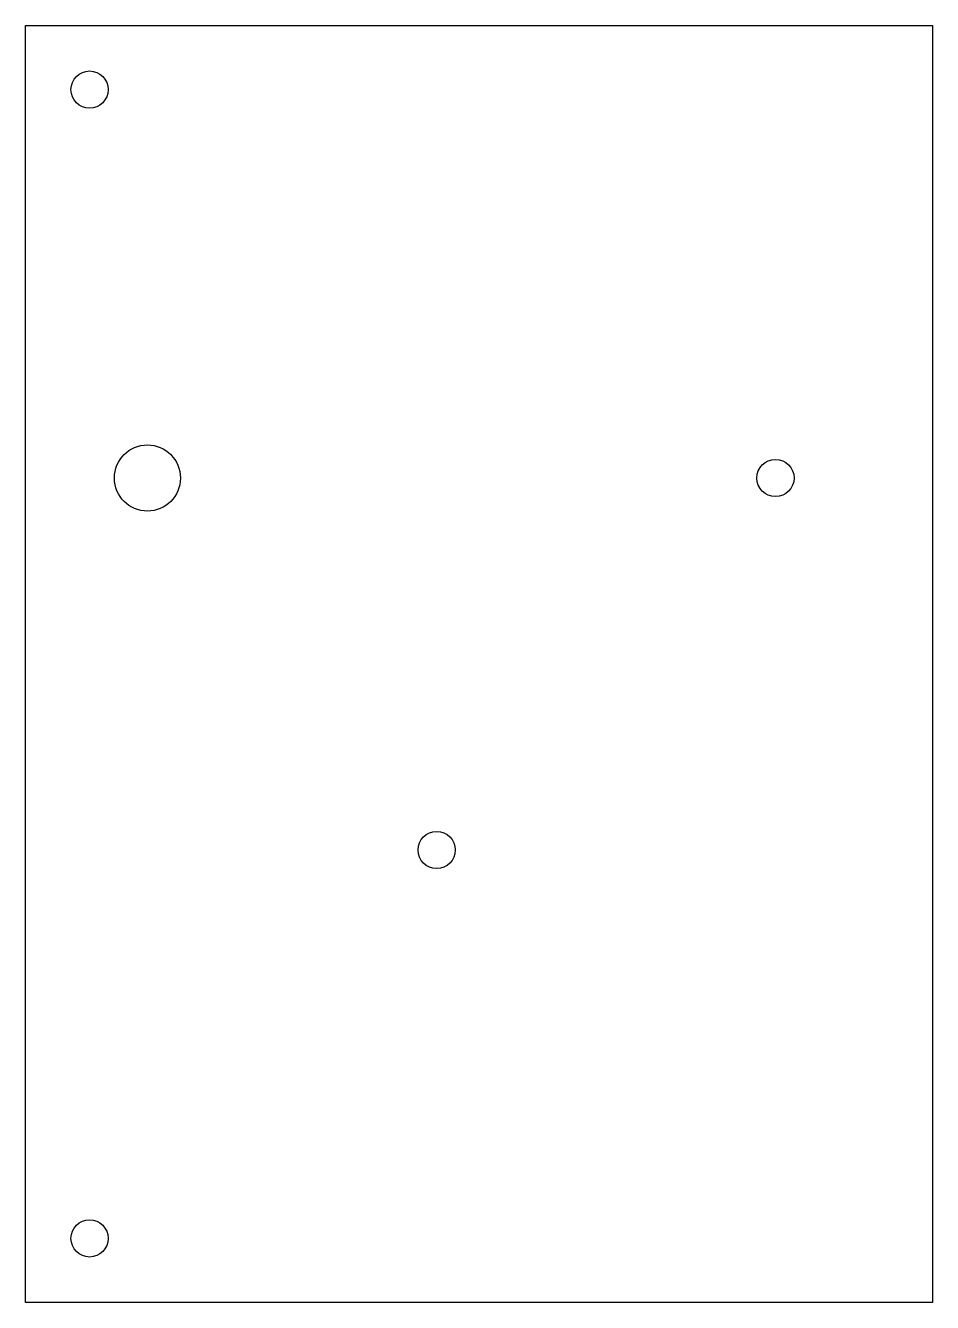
# Model space of a CAD drawing. Header units: millimetres. Extents: x 0 to 110, y 0 to 154.
import ezdxf

# ---------------------------------------------------------------- set-up
doc = ezdxf.new("R2010")
doc.units = ezdxf.units.MM

msp = doc.modelspace()

# ---------------------------------------------------------------- linework, layer by layer
for p, q in [((0, 0), (0, 154.5)), ((0, 154.5), (109.75, 154.5)), ((109.75, 154.5), (109.75, 0)), ((109.75, 0), (0, 0))]:
    msp.add_line(p, q)
for centre, radius in [((7.75, 146.75), 2.25), ((14.75, 99.75), 4), ((90.75, 99.75), 2.25), ((49.75, 54.75), 2.25), ((7.75, 7.75), 2.25)]:
    msp.add_circle(centre, radius)

doc.saveas('drawing.dxf')
